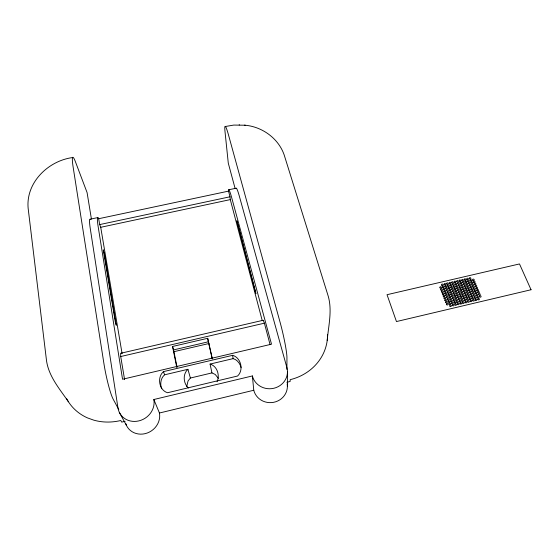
<?xml version="1.0" encoding="UTF-8"?>
<svg xmlns="http://www.w3.org/2000/svg" width="559" height="559" viewBox="0 0 559 559"><rect width="100%" height="100%" fill="white"/><g stroke="black" fill="none" stroke-linecap="round" stroke-linejoin="round"><path stroke-width="0.84" d="M286.907 369.394L286.949 357.942A27.077 2.502 76.9 0 0 280.115 322.382L228.624 135.39A23.932 1.936 78.1 0 0 224.998 131.428L228.282 163.137L235.143 188.6M287.389 386.465L287.466 372.021M327.197 340.494C328.517 325.261 332.696 309.455 327.693 294.446L284.168 154.913C278.389 138.22 261.912 126.481 244.444 125.167M186.741 386.493L188.062 380.917L190.381 378.031L211.952 372.909L215.215 374.46L218.331 378.303M217.046 381.762C220.113 375.389 217.213 366.075 210.065 364.07L211.952 372.909M190.381 378.031L187.936 369.296C182.583 374.006 183.233 383.362 188.418 387.974M187.936 369.296L164.605 374.809C160.692 378.122 159.874 384.103 161.635 388.757M163.48 371.623C156.834 377.248 158.994 390.259 167.567 392.732L237.568 376.018C244.003 370.198 240.999 357.599 232.614 355.328L163.48 371.623L164.605 374.809M125.146 421.29L121.701 422.122L120.8 420.501A52.497 46.67 -29.5 0 1 93.723 420.137L87.532 417.915A52.497 46.67 -29.5 0 1 66.479 398.399M119.326 412.353L126.432 425.406A17.86 16.337 -34.6 0 0 147.401 432.959A17.86 16.337 -34.6 0 0 159.448 413.01L253.772 390.252A17.043 16.225 -4.5 0 0 273.554 402.333A17.043 16.225 -4.5 0 0 287.214 383.921M286.858 382.265L290.156 381.469L290.177 379.666A49.8 45.915 -1.3 0 0 327.546 334.485M90.481 219.512A22.5 2.222 77.2 0 0 90.446 229.686L117.998 408.091A18.643 16.938 -32.6 0 0 138.877 420.892A18.643 16.938 -32.6 0 0 153.851 399.51L252.375 375.941A17.783 16.784 -4.1 0 0 273.924 388.246A17.783 16.784 -4.1 0 0 286.914 367.675L239.147 195.475A22.046 1.74 77.7 0 0 235.961 188.621M210.065 364.07L233.096 358.633C237.247 359.626 240.021 363.567 241.083 367.522M120.968 353.218L262.996 320.307M124.594 379.61L120.716 356.537L264.393 323.179L269.983 344.281M176.749 367.319L172.535 346.475L207.689 338.3L212.35 358.934M172.535 346.475L173.576 349.899L208.402 341.787M173.304 351.835L209.024 343.505M99.691 224.585L229.994 196.789L228.491 190.947A22.074 1.544 77.7 0 1 231.538 197.103L271.513 344.19L122.547 379.254L98.384 227.988A22.472 2.005 77.2 0 1 98.622 218.541L99.691 224.585L100.718 227.296L122.107 353.693M100.718 227.296L230.294 199.605L229.994 196.789M90.118 219.212L97.874 217.563M228.645 189.801L236.101 188.215M98.698 218.716L228.498 191.136M72.593 157.554C48.137 160.824 25.616 182.695 28.16 208.43L46.341 359.213C48.074 375.718 59.429 388.617 68.422 401.76M225.41 126.488L233.802 125.076L245.282 125.23M239.14 124.846L239.525 124.881M118.794 409.558L113.218 399.266A27.74 3.207 78.2 0 1 103.89 363.371L73.159 167.204A24.449 2.474 76.7 0 1 75.493 161.921L87.085 192.582L91.424 219.1M153.851 399.51L159.448 413.01M125.922 423.757L126.432 425.406M230.294 199.605L262.157 320.286M208.221 341.06L212.196 358.647M207.689 338.3L208.563 342.569M173.576 349.899L177.098 367.284M232.614 355.328L233.096 358.633M252.375 375.941L253.772 390.252M120.716 356.537A18.161 1.761 78.1 0 1 121.562 353.644M262.793 320.559A17.797 1.349 77 0 1 264.393 323.179M103.268 249.985L115.28 321.788L116.272 325.261L104.288 253.395L103.268 249.985M236.89 220.931L255.882 293.468L236.89 220.931M531.05 289.744L396.464 321.558L387.031 294.698L519.493 263.939L531.05 289.744M477.917 299.519A0.852 0.727 22.6 0 0 479.356 299.505A0.852 0.727 22.6 0 0 478.476 298.387A0.852 0.727 22.6 0 0 477.917 299.519M475.381 300.12A0.852 0.727 22.5 0 0 476.82 300.106A0.852 0.727 22.5 0 0 475.94 298.988A0.852 0.727 22.5 0 0 475.381 300.12M472.837 300.721A0.852 0.734 22.4 0 0 474.277 300.7A0.852 0.734 22.4 0 0 473.403 299.589A0.852 0.734 22.4 0 0 472.837 300.721M470.294 301.315A0.852 0.734 22.3 0 0 471.74 301.301A0.852 0.734 22.3 0 0 470.867 300.183A0.852 0.734 22.3 0 0 470.294 301.315M467.757 301.916A0.852 0.734 22.2 0 0 469.197 301.902A0.852 0.734 22.2 0 0 468.323 300.784A0.852 0.734 22.2 0 0 467.757 301.916M465.207 302.517A0.852 0.734 22.1 0 0 466.653 302.503A0.852 0.734 22.1 0 0 465.78 301.385A0.852 0.734 22.1 0 0 465.207 302.517M462.663 303.118A0.852 0.734 21.9 0 0 464.103 303.104A0.852 0.734 21.9 0 0 463.236 301.986A0.852 0.734 21.9 0 0 462.663 303.118M460.113 303.719A0.852 0.734 21.8 0 0 461.559 303.705A0.852 0.734 21.8 0 0 460.693 302.587A0.852 0.734 21.8 0 0 460.113 303.719M457.562 304.327A0.852 0.734 21.7 0 0 459.009 304.306A0.852 0.734 21.7 0 0 458.142 303.188A0.852 0.734 21.7 0 0 457.562 304.327M455.012 304.928A0.852 0.734 21.6 0 0 456.458 304.914A0.852 0.734 21.6 0 0 455.592 303.789A0.852 0.734 21.6 0 0 455.012 304.928M452.455 305.528A0.852 0.741 21.4 0 0 453.901 305.514A0.852 0.741 21.4 0 0 453.042 304.389A0.852 0.741 21.4 0 0 452.455 305.528M449.897 306.129A0.852 0.741 21.3 0 0 451.344 306.115A0.852 0.741 21.3 0 0 450.484 304.99A0.852 0.741 21.3 0 0 449.897 306.129M459.274 301.608A0.852 0.734 21.6 0 0 460.714 301.587A0.852 0.734 21.6 0 0 459.847 300.469A0.852 0.734 21.6 0 0 459.274 301.608M456.724 302.202A0.852 0.734 21.4 0 0 458.17 302.188A0.852 0.734 21.4 0 0 457.304 301.07A0.852 0.734 21.4 0 0 456.724 302.202M454.174 302.803A0.852 0.734 21.3 0 0 455.62 302.789A0.852 0.734 21.3 0 0 454.76 301.671A0.852 0.734 21.3 0 0 454.174 302.803M461.818 301.008A0.852 0.734 21.7 0 0 463.257 300.994A0.852 0.734 21.7 0 0 462.391 299.876A0.852 0.734 21.7 0 0 461.818 301.008M471.985 298.611A0.852 0.727 22.2 0 0 473.424 298.597A0.852 0.727 22.2 0 0 472.551 297.479A0.852 0.727 22.2 0 0 471.985 298.611M466.905 299.806A0.852 0.734 21.9 0 0 468.344 299.792A0.852 0.734 21.9 0 0 467.478 298.674A0.852 0.734 21.9 0 0 466.905 299.806M469.441 299.212A0.852 0.727 22.1 0 0 470.881 299.191A0.852 0.727 22.1 0 0 470.014 298.08A0.852 0.727 22.1 0 0 469.441 299.212M464.361 300.407A0.852 0.734 21.8 0 0 465.801 300.393A0.852 0.734 21.8 0 0 464.934 299.275A0.852 0.734 21.8 0 0 464.361 300.407M474.521 298.01A0.852 0.727 22.3 0 0 475.954 297.996A0.852 0.727 22.3 0 0 475.08 296.885A0.852 0.727 22.3 0 0 474.521 298.01M477.051 297.416A0.852 0.727 22.4 0 0 478.49 297.402A0.852 0.727 22.4 0 0 477.617 296.291A0.852 0.727 22.4 0 0 477.051 297.416M479.587 296.822A0.852 0.727 22.5 0 0 481.019 296.801A0.852 0.727 22.5 0 0 480.146 295.69A0.852 0.727 22.5 0 0 479.587 296.822M446.515 304.613A0.852 0.741 20.9 0 0 447.962 304.599A0.852 0.741 20.9 0 0 447.102 303.474A0.852 0.741 20.9 0 0 446.515 304.613M449.073 304.012A0.852 0.734 21 0 0 450.519 303.991A0.852 0.734 21 0 0 449.66 302.873A0.852 0.734 21 0 0 449.073 304.012M451.623 303.404A0.852 0.734 21.2 0 0 453.069 303.39A0.852 0.734 21.2 0 0 452.21 302.272A0.852 0.734 21.2 0 0 451.623 303.404M458.436 299.498A0.852 0.734 21.3 0 0 459.875 299.477A0.852 0.734 21.3 0 0 459.009 298.366A0.852 0.734 21.3 0 0 458.436 299.498M455.892 300.092A0.852 0.734 21.2 0 0 457.332 300.078A0.852 0.734 21.2 0 0 456.472 298.96A0.852 0.734 21.2 0 0 455.892 300.092M453.342 300.693A0.852 0.734 21.1 0 0 454.788 300.679A0.852 0.734 21.1 0 0 453.929 299.561A0.852 0.734 21.1 0 0 453.342 300.693M460.979 298.897A0.852 0.734 21.5 0 0 462.419 298.883A0.852 0.734 21.5 0 0 461.552 297.765A0.852 0.734 21.5 0 0 460.979 298.897M468.596 297.108A0.852 0.727 21.8 0 0 470.028 297.088A0.852 0.727 21.8 0 0 469.162 295.977A0.852 0.727 21.8 0 0 468.596 297.108M471.125 296.508A0.852 0.727 21.9 0 0 472.565 296.494A0.852 0.727 21.9 0 0 471.691 295.383A0.852 0.727 21.9 0 0 471.125 296.508M466.059 297.702A0.852 0.727 21.7 0 0 467.492 297.688A0.852 0.727 21.7 0 0 466.625 296.577A0.852 0.727 21.7 0 0 466.059 297.702M463.516 298.296A0.852 0.727 21.6 0 0 464.955 298.282A0.852 0.727 21.6 0 0 464.089 297.171A0.852 0.727 21.6 0 0 463.516 298.296M473.662 295.914A0.852 0.727 22.1 0 0 475.094 295.9A0.852 0.727 22.1 0 0 474.228 294.789A0.852 0.727 22.1 0 0 473.662 295.914M476.191 295.32A0.852 0.727 22.2 0 0 477.631 295.306A0.852 0.727 22.2 0 0 476.757 294.195A0.852 0.727 22.2 0 0 476.191 295.32M478.721 294.726A0.852 0.727 22.3 0 0 480.153 294.705A0.852 0.727 22.3 0 0 479.28 293.601A0.852 0.727 22.3 0 0 478.721 294.726M445.698 302.496A0.852 0.734 20.6 0 0 447.137 302.475A0.852 0.734 20.6 0 0 446.285 301.357A0.852 0.734 20.6 0 0 445.698 302.496M448.248 301.895A0.852 0.734 20.8 0 0 449.688 301.881A0.852 0.734 20.8 0 0 448.835 300.756A0.852 0.734 20.8 0 0 448.248 301.895M450.799 301.294A0.852 0.734 20.9 0 0 452.238 301.28A0.852 0.734 20.9 0 0 451.379 300.162A0.852 0.734 20.9 0 0 450.799 301.294M462.677 296.2A0.852 0.727 21.3 0 0 464.11 296.186A0.852 0.727 21.3 0 0 463.25 295.075A0.852 0.727 21.3 0 0 462.677 296.2M472.809 293.817A0.852 0.727 21.8 0 0 474.242 293.803A0.852 0.727 21.8 0 0 473.368 292.699A0.852 0.727 21.8 0 0 472.809 293.817M475.332 293.223A0.852 0.727 21.9 0 0 476.764 293.209A0.852 0.727 21.9 0 0 475.898 292.105A0.852 0.727 21.9 0 0 475.332 293.223M465.214 295.606A0.852 0.727 21.5 0 0 466.646 295.585A0.852 0.727 21.5 0 0 465.78 294.481A0.852 0.727 21.5 0 0 465.214 295.606M457.597 297.395A0.852 0.727 21.1 0 0 459.037 297.374A0.852 0.727 21.1 0 0 458.177 296.263A0.852 0.727 21.1 0 0 457.597 297.395M455.061 297.989A0.852 0.734 20.9 0 0 456.493 297.975A0.852 0.734 20.9 0 0 455.634 296.864A0.852 0.734 20.9 0 0 455.061 297.989M452.517 298.583A0.852 0.734 20.8 0 0 453.957 298.569A0.852 0.734 20.8 0 0 453.097 297.458A0.852 0.734 20.8 0 0 452.517 298.583M460.141 296.794A0.852 0.727 21.2 0 0 461.573 296.78A0.852 0.727 21.2 0 0 460.714 295.669A0.852 0.727 21.2 0 0 460.141 296.794M467.743 295.005A0.852 0.727 21.6 0 0 469.183 294.991A0.852 0.727 21.6 0 0 468.309 293.887A0.852 0.727 21.6 0 0 467.743 295.005M470.273 294.411A0.852 0.727 21.7 0 0 471.712 294.397A0.852 0.727 21.7 0 0 470.839 293.293A0.852 0.727 21.7 0 0 470.273 294.411M477.861 292.63A0.852 0.72 22.1 0 0 479.294 292.616A0.852 0.72 22.1 0 0 478.42 291.512A0.852 0.72 22.1 0 0 477.861 292.63M444.873 300.379A0.852 0.734 20.4 0 0 446.32 300.365A0.852 0.734 20.4 0 0 445.46 299.247A0.852 0.734 20.4 0 0 444.873 300.379M449.974 299.184A0.852 0.734 20.7 0 0 451.413 299.17A0.852 0.734 20.7 0 0 450.554 298.052A0.852 0.734 20.7 0 0 449.974 299.184M447.424 299.785A0.852 0.734 20.5 0 0 448.863 299.771A0.852 0.734 20.5 0 0 448.011 298.653A0.852 0.734 20.5 0 0 447.424 299.785M454.229 295.886A0.845 0.727 20.7 0 0 455.662 295.872A0.845 0.727 20.7 0 0 454.809 294.761A0.845 0.727 20.7 0 0 454.229 295.886M456.766 295.292A0.845 0.727 20.8 0 0 458.205 295.278A0.845 0.727 20.8 0 0 457.346 294.167A0.845 0.727 20.8 0 0 456.766 295.292M459.302 294.698A0.845 0.727 21 0 0 460.735 294.684A0.845 0.727 21 0 0 459.875 293.573A0.845 0.727 21 0 0 459.302 294.698M451.686 296.487A0.845 0.727 20.6 0 0 453.125 296.473A0.845 0.727 20.6 0 0 452.273 295.362A0.845 0.727 20.6 0 0 451.686 296.487M469.427 292.322A0.852 0.727 21.5 0 0 470.86 292.308A0.852 0.727 21.5 0 0 469.993 291.204A0.852 0.727 21.5 0 0 469.427 292.322M466.898 292.916A0.845 0.727 21.4 0 0 468.33 292.902A0.845 0.727 21.4 0 0 467.464 291.798A0.845 0.727 21.4 0 0 466.898 292.916M464.368 293.51A0.845 0.727 21.2 0 0 465.801 293.496A0.845 0.727 21.2 0 0 464.941 292.385A0.845 0.727 21.2 0 0 464.368 293.51M461.839 294.104A0.845 0.727 21.1 0 0 463.271 294.09A0.845 0.727 21.1 0 0 462.405 292.979A0.845 0.727 21.1 0 0 461.839 294.104M471.957 291.728A0.852 0.72 21.6 0 0 473.382 291.714A0.852 0.72 21.6 0 0 472.516 290.61A0.852 0.72 21.6 0 0 471.957 291.728M474.479 291.134A0.852 0.72 21.7 0 0 475.912 291.12A0.852 0.72 21.7 0 0 475.038 290.016A0.852 0.72 21.7 0 0 474.479 291.134M477.002 290.547A0.852 0.72 21.8 0 0 478.434 290.533A0.852 0.72 21.8 0 0 477.561 289.429A0.852 0.72 21.8 0 0 477.002 290.547M444.063 298.275A0.845 0.734 20.1 0 0 445.495 298.261A0.845 0.734 20.1 0 0 444.643 297.143A0.845 0.734 20.1 0 0 444.063 298.275M446.606 297.674A0.845 0.734 20.3 0 0 448.045 297.661A0.845 0.734 20.3 0 0 447.186 296.549A0.845 0.734 20.3 0 0 446.606 297.674M449.15 297.081A0.845 0.734 20.4 0 0 450.582 297.067A0.845 0.734 20.4 0 0 449.729 295.956A0.845 0.734 20.4 0 0 449.15 297.081M445.789 295.578A0.845 0.727 20 0 0 447.221 295.564A0.845 0.727 20 0 0 446.368 294.453A0.845 0.727 20 0 0 445.789 295.578M448.325 294.984A0.845 0.727 20.2 0 0 449.764 294.97A0.845 0.727 20.2 0 0 448.912 293.859A0.845 0.727 20.2 0 0 448.325 294.984M450.861 294.39A0.845 0.727 20.3 0 0 452.301 294.376A0.845 0.727 20.3 0 0 451.441 293.265A0.845 0.727 20.3 0 0 450.861 294.39M443.245 296.172A0.845 0.734 19.9 0 0 444.678 296.158A0.845 0.734 19.9 0 0 443.832 295.047A0.845 0.734 19.9 0 0 443.245 296.172M476.142 288.465A0.845 0.72 21.6 0 0 477.575 288.451A0.845 0.72 21.6 0 0 476.701 287.354A0.845 0.72 21.6 0 0 476.142 288.465M473.627 289.059A0.845 0.72 21.5 0 0 475.052 289.045A0.845 0.72 21.5 0 0 474.186 287.941A0.845 0.72 21.5 0 0 473.627 289.059M455.934 293.202A0.845 0.727 20.6 0 0 457.367 293.189A0.845 0.727 20.6 0 0 456.514 292.077A0.845 0.727 20.6 0 0 455.934 293.202M453.398 293.796A0.845 0.727 20.5 0 0 454.837 293.782A0.845 0.727 20.5 0 0 453.978 292.671A0.845 0.727 20.5 0 0 453.398 293.796M458.471 292.609A0.845 0.727 20.7 0 0 459.903 292.595A0.845 0.727 20.7 0 0 459.044 291.491A0.845 0.727 20.7 0 0 458.471 292.609M468.582 290.24A0.845 0.72 21.3 0 0 470.014 290.226A0.845 0.72 21.3 0 0 469.148 289.122A0.845 0.72 21.3 0 0 468.582 290.24M466.052 290.827A0.845 0.72 21.1 0 0 467.485 290.813A0.845 0.72 21.1 0 0 466.625 289.716A0.845 0.72 21.1 0 0 466.052 290.827M463.53 291.421A0.845 0.727 21 0 0 464.962 291.407A0.845 0.727 21 0 0 464.096 290.303A0.845 0.727 21 0 0 463.53 291.421M461 292.015A0.845 0.727 20.9 0 0 462.433 292.001A0.845 0.727 20.9 0 0 461.573 290.897A0.845 0.727 20.9 0 0 461 292.015M471.104 289.646A0.845 0.72 21.4 0 0 472.537 289.632A0.845 0.72 21.4 0 0 471.67 288.535A0.845 0.72 21.4 0 0 471.104 289.646M455.11 291.113A0.845 0.727 20.4 0 0 456.535 291.099A0.845 0.727 20.4 0 0 455.683 289.995A0.845 0.727 20.4 0 0 455.11 291.113M452.573 291.707A0.845 0.727 20.2 0 0 454.006 291.693A0.845 0.727 20.2 0 0 453.153 290.589A0.845 0.727 20.2 0 0 452.573 291.707M450.044 292.301A0.845 0.727 20.1 0 0 451.476 292.287A0.845 0.727 20.1 0 0 450.624 291.183A0.845 0.727 20.1 0 0 450.044 292.301M457.639 290.526A0.845 0.727 20.5 0 0 459.065 290.505A0.845 0.727 20.5 0 0 458.212 289.408A0.845 0.727 20.5 0 0 457.639 290.526M467.736 288.158A0.845 0.72 21 0 0 469.162 288.144A0.845 0.72 21 0 0 468.302 287.046A0.845 0.72 21 0 0 467.736 288.158M462.691 289.338A0.845 0.72 20.8 0 0 464.117 289.324A0.845 0.72 20.8 0 0 463.257 288.227A0.845 0.72 20.8 0 0 462.691 289.338M465.214 288.751A0.845 0.72 20.9 0 0 466.639 288.737A0.845 0.72 20.9 0 0 465.78 287.633A0.845 0.72 20.9 0 0 465.214 288.751M460.162 289.932A0.845 0.72 20.6 0 0 461.594 289.918A0.845 0.72 20.6 0 0 460.735 288.814A0.845 0.72 20.6 0 0 460.162 289.932M470.259 287.571A0.845 0.72 21.2 0 0 471.684 287.557A0.845 0.72 21.2 0 0 470.818 286.46A0.845 0.72 21.2 0 0 470.259 287.571M442.435 294.083A0.845 0.727 19.7 0 0 443.867 294.062A0.845 0.727 19.7 0 0 443.014 292.958A0.845 0.727 19.7 0 0 442.435 294.083M475.29 286.39A0.845 0.72 21.4 0 0 476.715 286.376A0.845 0.72 21.4 0 0 475.849 285.279A0.845 0.72 21.4 0 0 475.29 286.39M472.774 286.984A0.845 0.72 21.3 0 0 474.2 286.963A0.845 0.72 21.3 0 0 473.333 285.866A0.845 0.72 21.3 0 0 472.774 286.984M444.971 293.489A0.845 0.727 19.8 0 0 446.403 293.468A0.845 0.727 19.8 0 0 445.558 292.364A0.845 0.727 19.8 0 0 444.971 293.489M447.507 292.895A0.845 0.727 20 0 0 448.94 292.881A0.845 0.727 20 0 0 448.087 291.77A0.845 0.727 20 0 0 447.507 292.895M454.278 289.031A0.845 0.72 20.1 0 0 455.711 289.017A0.845 0.72 20.1 0 0 454.858 287.92A0.845 0.72 20.1 0 0 454.278 289.031M451.749 289.625A0.845 0.727 20 0 0 453.181 289.611A0.845 0.727 20 0 0 452.329 288.507A0.845 0.727 20 0 0 451.749 289.625M449.219 290.219A0.845 0.727 19.9 0 0 450.652 290.198A0.845 0.727 19.9 0 0 449.799 289.101A0.845 0.727 19.9 0 0 449.219 290.219M456.808 288.444A0.845 0.72 20.3 0 0 458.233 288.43A0.845 0.72 20.3 0 0 457.381 287.333A0.845 0.72 20.3 0 0 456.808 288.444M461.853 287.263A0.845 0.72 20.5 0 0 463.278 287.249A0.845 0.72 20.5 0 0 462.426 286.152A0.845 0.72 20.5 0 0 461.853 287.263M466.891 286.089A0.845 0.72 20.8 0 0 468.323 286.075A0.845 0.72 20.8 0 0 467.457 284.978A0.845 0.72 20.8 0 0 466.891 286.089M464.375 286.676A0.845 0.72 20.7 0 0 465.801 286.662A0.845 0.72 20.7 0 0 464.941 285.565A0.845 0.72 20.7 0 0 464.375 286.676M459.33 287.857A0.845 0.72 20.4 0 0 460.763 287.836A0.845 0.72 20.4 0 0 459.903 286.739A0.845 0.72 20.4 0 0 459.33 287.857M471.922 284.908A0.845 0.72 21 0 0 473.354 284.894A0.845 0.72 21 0 0 472.488 283.804A0.845 0.72 21 0 0 471.922 284.908M469.413 285.502A0.845 0.72 20.9 0 0 470.839 285.481A0.845 0.72 20.9 0 0 469.972 284.391A0.845 0.72 20.9 0 0 469.413 285.502M474.437 284.321A0.845 0.713 21.2 0 0 475.863 284.307A0.845 0.713 21.2 0 0 474.996 283.217A0.845 0.713 21.2 0 0 474.437 284.321M441.624 291.994A0.845 0.727 19.4 0 0 443.056 291.98A0.845 0.727 19.4 0 0 442.204 290.876A0.845 0.727 19.4 0 0 441.624 291.994M446.69 290.806A0.845 0.727 19.7 0 0 448.122 290.792A0.845 0.727 19.7 0 0 447.27 289.688A0.845 0.727 19.7 0 0 446.69 290.806M444.153 291.4A0.845 0.727 19.6 0 0 445.586 291.386A0.845 0.727 19.6 0 0 444.74 290.282A0.845 0.727 19.6 0 0 444.153 291.4M453.454 286.956A0.845 0.72 19.9 0 0 454.886 286.942A0.845 0.72 19.9 0 0 454.034 285.845A0.845 0.72 19.9 0 0 453.454 286.956M450.931 287.55A0.845 0.72 19.8 0 0 452.357 287.536A0.845 0.72 19.8 0 0 451.511 286.439A0.845 0.72 19.8 0 0 450.931 287.55M455.976 286.369A0.845 0.72 20.1 0 0 457.409 286.355A0.845 0.72 20.1 0 0 456.549 285.258A0.845 0.72 20.1 0 0 455.976 286.369M448.402 288.137A0.845 0.72 19.6 0 0 449.834 288.123A0.845 0.72 19.6 0 0 448.982 287.026A0.845 0.72 19.6 0 0 448.402 288.137M463.537 284.608A0.845 0.72 20.5 0 0 464.962 284.594A0.845 0.72 20.5 0 0 464.103 283.497A0.845 0.72 20.5 0 0 463.537 284.608M461.021 285.195A0.845 0.72 20.3 0 0 462.447 285.181A0.845 0.72 20.3 0 0 461.587 284.084A0.845 0.72 20.3 0 0 461.021 285.195M466.052 284.021A0.845 0.72 20.6 0 0 467.478 284.007A0.845 0.72 20.6 0 0 466.618 282.91A0.845 0.72 20.6 0 0 466.052 284.021M458.499 285.782A0.845 0.72 20.2 0 0 459.924 285.768A0.845 0.72 20.2 0 0 459.072 284.671A0.845 0.72 20.2 0 0 458.499 285.782M468.568 283.434A0.845 0.713 20.7 0 0 469.993 283.42A0.845 0.713 20.7 0 0 469.127 282.323A0.845 0.713 20.7 0 0 468.568 283.434M473.592 282.26A0.845 0.713 20.9 0 0 475.01 282.246A0.845 0.713 20.9 0 0 474.151 281.156A0.845 0.713 20.9 0 0 473.592 282.26M440.813 289.911A0.838 0.727 19.2 0 0 442.246 289.89A0.838 0.727 19.2 0 0 441.4 288.793A0.838 0.727 19.2 0 0 440.813 289.911M471.076 282.847A0.845 0.713 20.8 0 0 472.502 282.833A0.845 0.713 20.8 0 0 471.642 281.743A0.845 0.713 20.8 0 0 471.076 282.847M443.343 289.317A0.845 0.727 19.3 0 0 444.775 289.303A0.845 0.727 19.3 0 0 443.93 288.199A0.845 0.727 19.3 0 0 443.343 289.317M445.879 288.73A0.845 0.727 19.5 0 0 447.305 288.71A0.845 0.727 19.5 0 0 446.459 287.612A0.845 0.727 19.5 0 0 445.879 288.73M445.062 286.655A0.838 0.72 19.3 0 0 446.487 286.641A0.838 0.72 19.3 0 0 445.642 285.544A0.838 0.72 19.3 0 0 445.062 286.655M447.591 286.068A0.838 0.72 19.4 0 0 449.017 286.047A0.838 0.72 19.4 0 0 448.171 284.957A0.838 0.72 19.4 0 0 447.591 286.068M452.636 284.887A0.838 0.72 19.7 0 0 454.062 284.873A0.838 0.72 19.7 0 0 453.209 283.783A0.838 0.72 19.7 0 0 452.636 284.887M450.114 285.474A0.838 0.72 19.5 0 0 451.539 285.46A0.838 0.72 19.5 0 0 450.687 284.37A0.838 0.72 19.5 0 0 450.114 285.474M455.152 284.3A0.838 0.72 19.8 0 0 456.577 284.286A0.838 0.72 19.8 0 0 455.725 283.196A0.838 0.72 19.8 0 0 455.152 284.3M465.214 281.96A0.838 0.713 20.4 0 0 466.639 281.946A0.838 0.713 20.4 0 0 465.78 280.856A0.838 0.713 20.4 0 0 465.214 281.96M460.19 283.127A0.838 0.72 20.1 0 0 461.615 283.113A0.838 0.72 20.1 0 0 460.756 282.022A0.838 0.72 20.1 0 0 460.19 283.127M462.705 282.547A0.838 0.713 20.2 0 0 464.124 282.526A0.838 0.713 20.2 0 0 463.271 281.436A0.838 0.713 20.2 0 0 462.705 282.547M457.674 283.713A0.838 0.72 20 0 0 459.1 283.699A0.838 0.72 20 0 0 458.24 282.609A0.838 0.72 20 0 0 457.674 283.713M470.238 280.786A0.838 0.713 20.6 0 0 471.656 280.772A0.838 0.713 20.6 0 0 470.797 279.689A0.838 0.713 20.6 0 0 470.238 280.786M467.729 281.373A0.838 0.713 20.5 0 0 469.148 281.359A0.838 0.713 20.5 0 0 468.288 280.269A0.838 0.713 20.5 0 0 467.729 281.373M472.739 280.206A0.845 0.713 20.7 0 0 474.165 280.192A0.845 0.713 20.7 0 0 473.298 279.102A0.845 0.713 20.7 0 0 472.739 280.206M440.01 287.829A0.838 0.727 18.9 0 0 441.435 287.815A0.838 0.727 18.9 0 0 440.59 286.718A0.838 0.727 18.9 0 0 440.01 287.829M442.539 287.242A0.838 0.72 19.1 0 0 443.965 287.228A0.838 0.72 19.1 0 0 443.119 286.131A0.838 0.72 19.1 0 0 442.539 287.242M449.296 283.413A0.838 0.72 19.3 0 0 450.722 283.399A0.838 0.72 19.3 0 0 449.876 282.302A0.838 0.72 19.3 0 0 449.296 283.413M454.334 282.239A0.838 0.72 19.6 0 0 455.753 282.225A0.838 0.72 19.6 0 0 454.907 281.135A0.838 0.72 19.6 0 0 454.334 282.239M451.812 282.826A0.838 0.72 19.5 0 0 453.237 282.812A0.838 0.72 19.5 0 0 452.392 281.722A0.838 0.72 19.5 0 0 451.812 282.826M446.774 284A0.838 0.72 19.2 0 0 448.199 283.986A0.838 0.72 19.2 0 0 447.354 282.889A0.838 0.72 19.2 0 0 446.774 284M464.382 279.905A0.838 0.713 20.1 0 0 465.801 279.884A0.838 0.713 20.1 0 0 464.948 278.801A0.838 0.713 20.1 0 0 464.382 279.905M459.358 281.072A0.838 0.713 19.9 0 0 460.784 281.058A0.838 0.713 19.9 0 0 459.931 279.968A0.838 0.713 19.9 0 0 459.358 281.072M461.874 280.485A0.838 0.713 20 0 0 463.292 280.471A0.838 0.713 20 0 0 462.44 279.381A0.838 0.713 20 0 0 461.874 280.485M456.85 281.652A0.838 0.713 19.7 0 0 458.268 281.638A0.838 0.713 19.7 0 0 457.416 280.548A0.838 0.713 19.7 0 0 456.85 281.652M466.891 279.318A0.838 0.713 20.3 0 0 468.309 279.304A0.838 0.713 20.3 0 0 467.45 278.221A0.838 0.713 20.3 0 0 466.891 279.318M469.392 278.738A0.838 0.713 20.4 0 0 470.811 278.724A0.838 0.713 20.4 0 0 469.951 277.634A0.838 0.713 20.4 0 0 469.392 278.738M441.729 285.174A0.838 0.72 18.9 0 0 443.154 285.16A0.838 0.72 18.9 0 0 442.316 284.063A0.838 0.72 18.9 0 0 441.729 285.174M444.251 284.587A0.838 0.72 19 0 0 445.677 284.573A0.838 0.72 19 0 0 444.838 283.476A0.838 0.72 19 0 0 444.251 284.587"/></g></svg>
